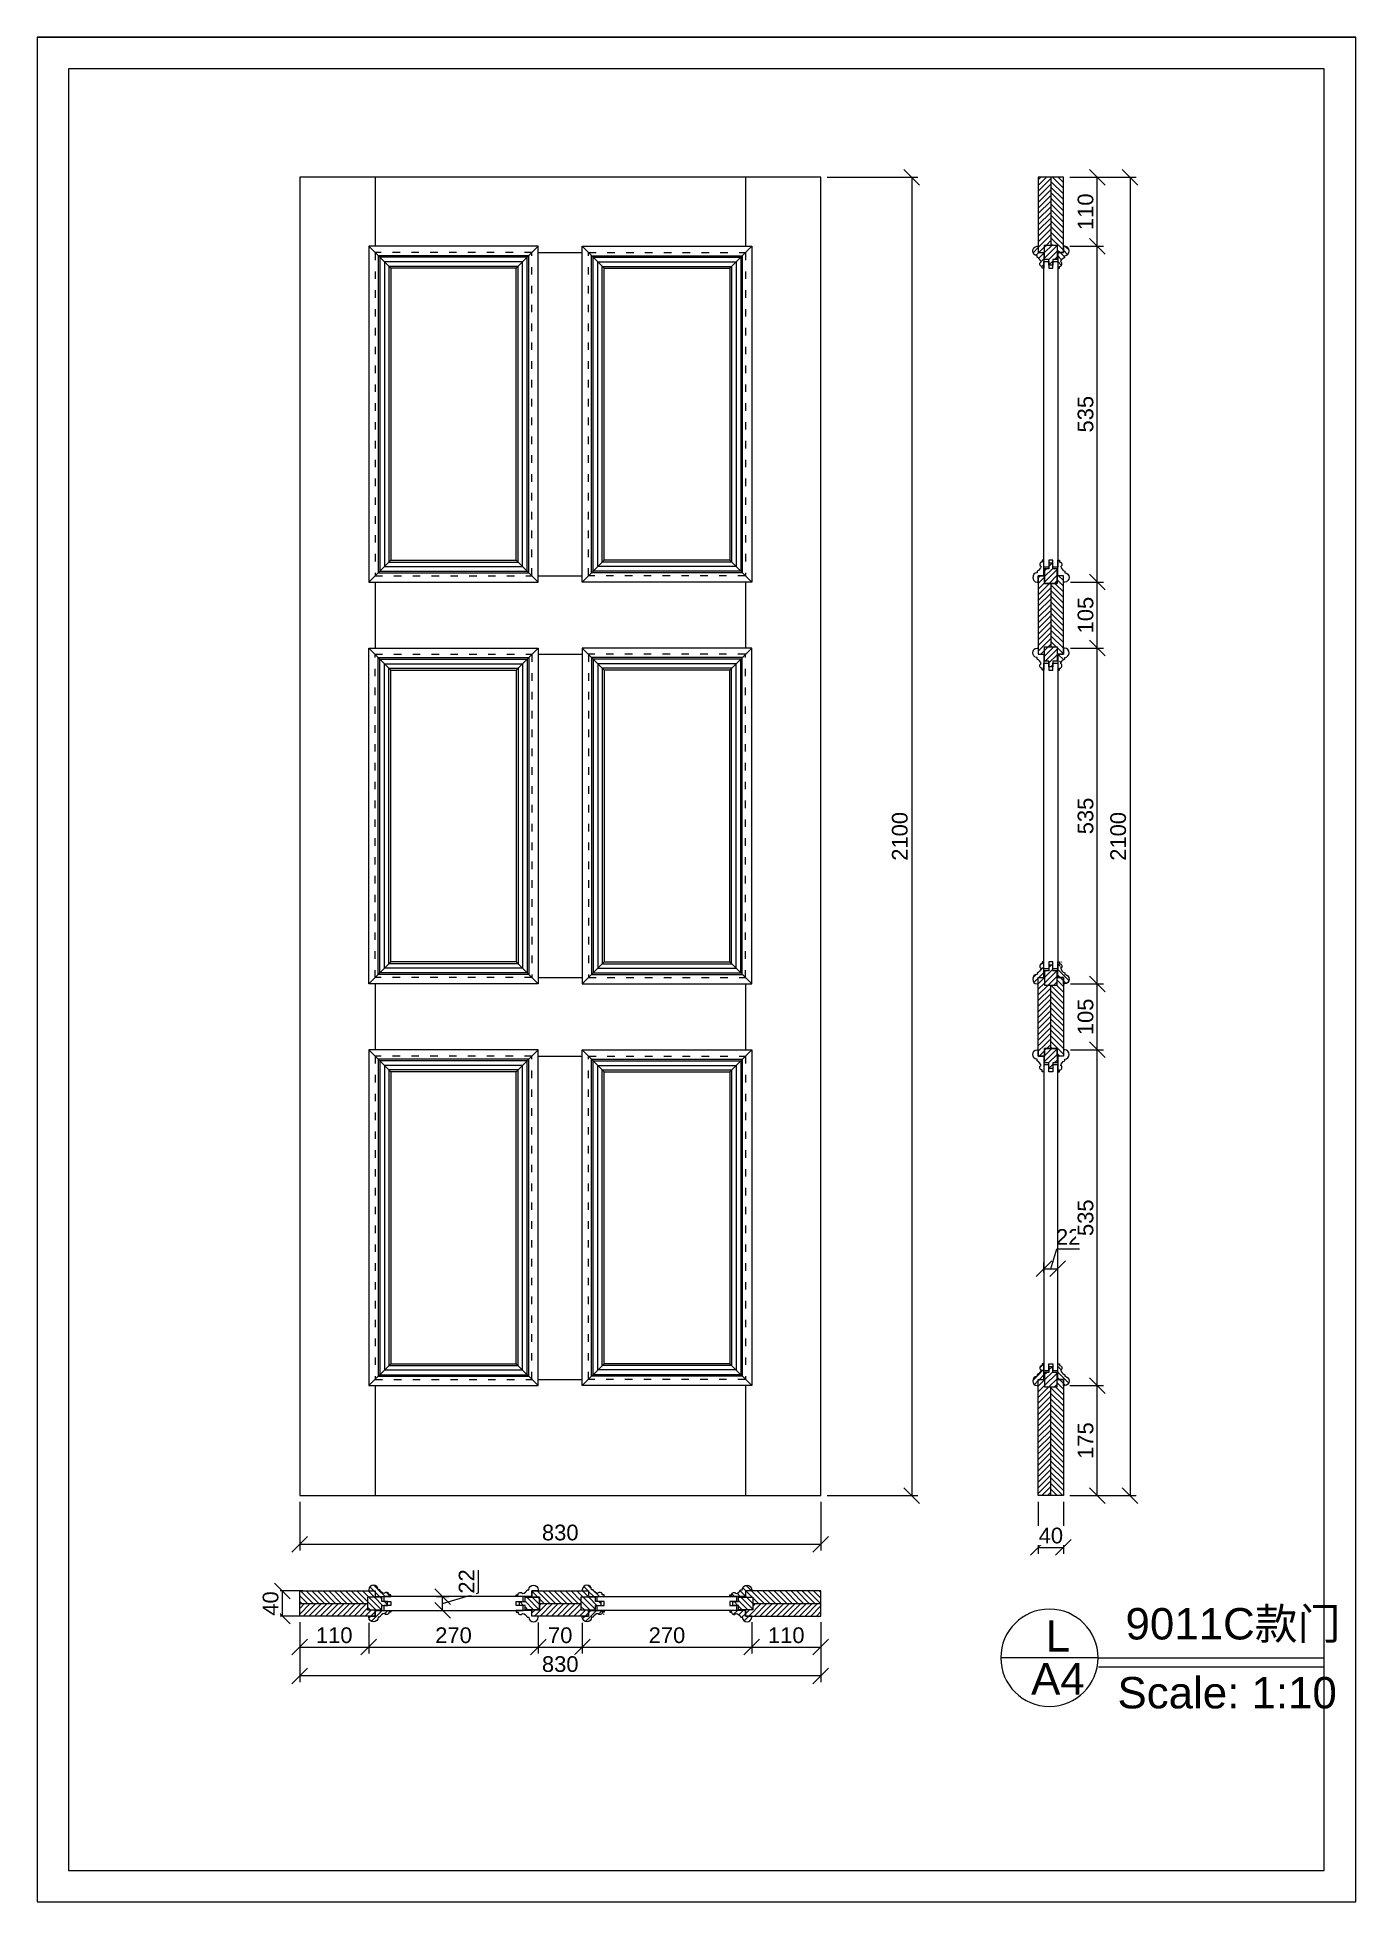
# Model space of a CAD drawing. Header units: millimetres. Extents: x 2290 to 4390, y 482 to 3452.
import ezdxf

# ---------------------------------------------------------------- set-up
doc = ezdxf.new("R2010")
doc.units = ezdxf.units.MM
doc.linetypes.add('ACAD_ISO03W100', pattern=[30, 12, -18])
for name, color, linetype, lineweight in [('图框', 7, 'Continuous', 13), ('填充', 8, 'Continuous', 5), ('文字标注', 3, 'Continuous', 9), ('标准家私', 4, 'Continuous', 20), ('标注', 2, 'Continuous', 9)]:
    doc.layers.add(name, color=color, linetype=linetype, lineweight=lineweight)
doc.styles.get("Standard").update_dxf_attribs({"font": 'arial.ttf'})
pattern_1 = [(135, (-449599.367, 1263987.893), (-4.49012806, -4.49012806), [])]
pattern_2 = [(45, (-449599.367, 1263987.893), (-4.49012806, 4.49012806), [])]
pattern_3 = [(225, (-1259125.78, -450812.949), (4.49012806, -4.49012806), [])]
pattern_4 = [(135, (-1259125.78, -450812.949), (-4.49012806, -4.49012806), [])]
pattern_5 = [(225, (-1259125.78, -451112.949), (4.49012806, -4.49012806), [])]
pattern_6 = [(135, (-1259125.78, -451112.949), (-4.49012806, -4.49012806), [])]
pattern_7 = [(225, (-1259125.78, -450847.949), (4.49012806, -4.49012806), [])]

# ---------------------------------------------------------------- blocks, each defined once
blk = doc.blocks.new('A$C24AC4A91')
at = {"layer": '图框'}
blk.add_lwpolyline([(0, 2970), (0, 0), (2100, 0), (2100, 2970)], close=True, dxfattribs=at)
at = {"layer": '图框', "lineweight": 20}
blk.add_lwpolyline([(50, 2920), (50, 50), (2050, 50), (2050, 2920)], close=True, dxfattribs=at)
blk = doc.blocks.new('_Oblique')
at = {"color": 0, "linetype": 'ByBlock', "lineweight": -2}
blk.add_line((-0.5, -0.5), (0.5, 0.5), dxfattribs=at)

msp = doc.modelspace()

# ---------------------------------------------------------------- hatches: boundary and pattern name
at = {"layer": '填充'}
h = msp.add_hatch(dxfattribs=at)
h.set_pattern_fill('ANSI31', color=0, scale=2, angle=180, style=0)
h.set_pattern_definition(pattern_5)
h.paths.add_polyline_path([(3884.6, 3229.5), (3884.6, 3109.5), (3894.6, 3109.5), (3894.6, 3121.5), (3904.6, 3121.5), (3904.6, 3229.5)])
h = msp.add_hatch(dxfattribs=at)
h.set_pattern_fill('ANSI31', color=0, scale=2, angle=90, style=0)
h.set_pattern_definition(pattern_6)
h.paths.add_polyline_path([(3904.6, 3229.5), (3904.6, 3121.5), (3914.6, 3121.5), (3914.6, 3109.5), (3924.6, 3109.5), (3924.6, 3119.5), (3924.6, 3229.5)])
h = msp.add_hatch(dxfattribs=at)
h.set_pattern_fill('ANSI31', color=0, scale=2, angle=180, style=0)
h.set_pattern_definition(pattern_5)
h.paths.add_polyline_path([(3884.6, 3109.5), (3884.6, 3119.5), (3882.6, 3119.5, 0.933333), (3882.6, 3104.5), (3882.6, 3102, -0.236794), (3888.9, 3094.5, 0.788274), (3890.6, 3087.5), (3890.6, 3085, 0.414214), (3891.1, 3084.5), (3893.6, 3084.5), (3893.6, 3109.5)])
h = msp.add_hatch(dxfattribs=at)
h.set_pattern_fill('ANSI31', color=0, scale=2, angle=180, style=0)
h.set_pattern_definition(pattern_5)
h.paths.add_polyline_path([(3914.6, 3121.5), (3914.6, 3098.5), (3907.6, 3098.5), (3907.6, 3089.5), (3901.6, 3089.5), (3901.6, 3098.5), (3894.6, 3098.5), (3894.6, 3121.5)])
h = msp.add_hatch(dxfattribs=at)
h.set_pattern_fill('ANSI31', color=0, scale=2, angle=90, style=0)
h.set_pattern_definition(pattern_6)
h.paths.add_polyline_path([(3915.6, 3109.5), (3915.6, 3084.5), (3918.1, 3084.5, 0.414214), (3918.6, 3085), (3918.6, 3087.5, 0.788274), (3920.3, 3094.5, -0.236794), (3926.6, 3102), (3926.6, 3104.5, 0.933333), (3926.6, 3119.5), (3924.6, 3119.5), (3924.6, 3109.5)])
h = msp.add_hatch(dxfattribs=at)
h.set_pattern_fill('ANSI31', color=0, scale=2, angle=180, style=0)
h.set_pattern_definition(pattern_7)
h.paths.add_polyline_path([(3914.6, 2582.5), (3914.6, 2605.5), (3907.6, 2605.5), (3907.6, 2614.5), (3901.6, 2614.5), (3901.6, 2605.5), (3894.6, 2605.5), (3894.6, 2582.5)])
h = msp.add_hatch(dxfattribs=at)
h.set_pattern_fill('ANSI31', color=0, scale=2, angle=180, style=0)
h.set_pattern_definition(pattern_3)
h.paths.add_polyline_path([(3884.6, 2469.5), (3884.6, 2594.5), (3894.6, 2594.5), (3894.6, 2559.5), (3894.6, 2582.5), (3904.6, 2582.5), (3904.6, 2481.5), (3894.6, 2481.5), (3894.6, 2469.5)])
h = msp.add_hatch(dxfattribs=at)
h.set_pattern_fill('ANSI31', color=0, scale=2, angle=90, style=0)
h.set_pattern_definition(pattern_4)
h.paths.add_polyline_path([(3914.6, 2469.5), (3914.6, 2481.5), (3904.6, 2481.5), (3904.6, 2582.5), (3914.6, 2582.5), (3914.6, 2594.5), (3924.6, 2594.5), (3924.6, 2549.5), (3924.6, 2469.5)])
h = msp.add_hatch(dxfattribs=at)
h.set_pattern_fill('ANSI31', color=0, scale=2, angle=180, style=0)
h.set_pattern_definition(pattern_3)
h.paths.add_polyline_path([(3914.6, 2481.5), (3914.6, 2458.5), (3907.6, 2458.5), (3907.6, 2449.5), (3901.6, 2449.5), (3901.6, 2458.5), (3894.6, 2458.5), (3894.6, 2481.5)])
h = msp.add_hatch(dxfattribs=at)
h.set_pattern_fill('ANSI31', color=0, scale=2, angle=90, style=0)
h.set_pattern_definition(pattern_4)
h.paths.add_polyline_path([(3915.6, 2469.5), (3920, 2452, -0.300366), (3926.6, 2462), (3926.6, 2464.5)])
h = msp.add_hatch(dxfattribs=at)
h.set_pattern_fill('ANSI31', color=0, scale=2, angle=180, style=0)
h.set_pattern_definition(pattern_3)
h.paths.add_polyline_path([(3891.6, 2445), (3891.8, 2447.7, -0.161024), (3891.1, 2445.5, 2.284396)])
h = msp.add_hatch(dxfattribs=at)
h.set_pattern_fill('ANSI31', color=0, scale=2, angle=180, style=0)
h.set_pattern_definition(pattern_3)
h.paths.add_polyline_path([(3882.6, 1962), (3882.6, 1959.5, 1.066947), (3884.6, 1944.6), (3884.6, 1954.5), (3893.6, 1954.5), (3891.6, 1979, 1), (3890.6, 1979), (3890.6, 1976.5, 0.788274), (3888.9, 1969.5, -0.236794)])
h = msp.add_hatch(dxfattribs=at)
h.set_pattern_fill('ANSI31', color=0, scale=2, angle=180, style=0)
h.set_pattern_definition(pattern_3)
h.paths.add_polyline_path([(3914.6, 1942.5), (3914.6, 1965.5), (3907.6, 1965.5), (3907.6, 1974.5), (3901.6, 1974.5), (3901.6, 1965.5), (3894.6, 1965.5), (3894.6, 1942.5)])
h = msp.add_hatch(dxfattribs=at)
h.set_pattern_fill('ANSI31', color=0, scale=2, angle=90, style=0)
h.set_pattern_definition(pattern_4)
h.paths.add_polyline_path([(3926.6, 1944.5), (3924.6, 1944.5), (3924.6, 1954.5), (3915.6, 1954.5), (3915.6, 1979.5), (3922.9, 1979.5, 0.253053), (3920.3, 1969.5, 0.572065), (3920.7, 1975.9, 0.529226), (3927.8, 1959.3, -0.858387)])
h = msp.add_hatch(dxfattribs=at)
h.set_pattern_fill('ANSI31', color=0, scale=2, angle=180, style=0)
h.set_pattern_definition(pattern_3)
h.paths.add_polyline_path([(3884.6, 1954.5), (3884.6, 1829.5), (3894.6, 1829.5), (3894.6, 1864.5), (3894.6, 1841.5), (3904.6, 1841.5), (3904.6, 1942.5), (3894.6, 1942.5), (3894.6, 1954.5)])
h = msp.add_hatch(dxfattribs=at)
h.set_pattern_fill('ANSI31', color=0, scale=2, angle=90, style=0)
h.set_pattern_definition(pattern_4)
h.paths.add_polyline_path([(3914.6, 1954.5), (3914.6, 1942.5), (3904.6, 1942.5), (3904.6, 1841.5), (3914.6, 1841.5), (3914.6, 1829.5), (3924.6, 1829.5), (3924.6, 1874.5), (3924.6, 1954.5)])
h = msp.add_hatch(dxfattribs=at)
h.set_pattern_fill('ANSI31', color=0, scale=2, angle=180, style=0)
h.set_pattern_definition(pattern_7)
h.paths.add_polyline_path([(3914.6, 1841.5), (3914.6, 1818.5), (3907.6, 1818.5), (3907.6, 1809.5), (3901.6, 1809.5), (3901.6, 1818.5), (3894.6, 1818.5), (3894.6, 1841.5)])
h = msp.add_hatch(dxfattribs=at)
h.set_pattern_fill('ANSI31', color=0, scale=2, angle=180, style=0)
h.set_pattern_definition(pattern_5)
h.paths.add_polyline_path([(3884.6, 1314.5), (3884.6, 1304.5), (3882.6, 1304.5, -0.933333), (3882.6, 1319.5), (3882.6, 1322, 0.236794), (3888.9, 1329.5, -0.788274), (3890.6, 1336.5), (3890.6, 1339, -0.414214), (3891.1, 1339.5), (3893.6, 1339.5), (3893.6, 1314.5)])
h = msp.add_hatch(dxfattribs=at)
h.set_pattern_fill('ANSI31', color=0, scale=2, angle=90, style=0)
h.set_pattern_definition(pattern_6)
h.paths.add_polyline_path([(3915.6, 1314.5), (3915.6, 1339.5), (3918.1, 1339.5, -0.414214), (3918.6, 1339), (3918.6, 1336.5, -0.788274), (3920.3, 1329.5, 0.236794), (3926.6, 1322), (3926.6, 1319.5, -0.933333), (3926.6, 1304.5), (3924.6, 1304.5), (3924.6, 1314.5)])
h = msp.add_hatch(dxfattribs=at)
h.set_pattern_fill('ANSI31', color=0, scale=2, angle=180, style=0)
h.set_pattern_definition(pattern_5)
h.paths.add_polyline_path([(3884.6, 1129.5), (3884.6, 1314.5), (3894.6, 1314.5), (3894.6, 1302.5), (3904.6, 1302.5), (3904.6, 1129.5)])
h = msp.add_hatch(dxfattribs=at)
h.set_pattern_fill('ANSI31', color=0, scale=2, angle=180, style=0)
h.set_pattern_definition(pattern_5)
h.paths.add_polyline_path([(3914.6, 1302.5), (3914.6, 1325.5), (3907.6, 1325.5), (3907.6, 1334.5), (3901.6, 1334.5), (3901.6, 1325.5), (3894.6, 1325.5), (3894.6, 1302.5)])
h = msp.add_hatch(dxfattribs=at)
h.set_pattern_fill('ANSI31', color=0, scale=2, angle=90, style=0)
h.set_pattern_definition(pattern_6)
h.paths.add_polyline_path([(3904.6, 1129.5), (3904.6, 1302.5), (3914.6, 1302.5), (3914.6, 1314.5), (3924.6, 1314.5), (3924.6, 1304.5), (3924.6, 1129.5)])
h = msp.add_hatch(dxfattribs=at)
h.set_pattern_fill('ANSI31', color=0, scale=2, angle=90, style=0)
h.set_pattern_definition(pattern_1)
h.paths.add_polyline_path([(2828.1, 977.5), (2818.1, 977.5), (2818.1, 979.5, -0.933333), (2833.1, 979.5), (2835.6, 979.5, 0.236794), (2843, 973.2, -0.788274), (2850.1, 971.5), (2852.6, 971.5, -0.414214), (2853.1, 971), (2853.1, 968.5), (2828.1, 968.5)])
h = msp.add_hatch(dxfattribs=at)
h.set_pattern_fill('ANSI31', color=0, scale=2, angle=90, style=0)
h.set_pattern_definition(pattern_1)
h.paths.add_polyline_path([(3175.6, 979.5), (3173.1, 979.5, 1), (3158.1, 978.5), (3158.1, 977.5), (3168.1, 977.5), (3168.1, 968.5), (3193.1, 968.5), (3193.1, 971, 0.414214), (3192.6, 971.5), (3190.1, 971.5, 0.788274), (3183, 973.2, -0.236794)])
h = msp.add_hatch(dxfattribs=at)
h.set_pattern_fill('ANSI31', color=0, scale=2, angle=90, style=0)
h.set_pattern_definition(pattern_1)
h.paths.add_polyline_path([(3418.1, 977.5), (3428.1, 977.5), (3428.1, 979.5, 0.933333), (3413.1, 979.5), (3410.6, 979.5, -0.236794), (3403.1, 973.2, 0.788274), (3396.1, 971.5), (3393.6, 971.5, 0.414214), (3393.1, 971), (3393.1, 968.5), (3418.1, 968.5)])
h = msp.add_hatch(dxfattribs=at)
h.set_pattern_fill('ANSI31', color=0, scale=2, angle=90, style=0)
h.set_pattern_definition(pattern_1)
h.paths.add_polyline_path([(2708.1, 977.5), (2828.1, 977.5), (2828.1, 967.5), (2816.1, 967.5), (2816.1, 957.5), (2708.1, 957.5)])
h = msp.add_hatch(dxfattribs=at)
h.set_pattern_fill('ANSI31', color=0, scale=2, style=0)
h.set_pattern_definition(pattern_2)
h.paths.add_polyline_path([(2708.1, 957.5), (2816.1, 957.5), (2816.1, 947.5), (2828.1, 947.5), (2828.1, 937.5), (2818.1, 937.5), (2708.1, 937.5)])
h = msp.add_hatch(dxfattribs=at)
h.set_pattern_fill('ANSI31', color=0, scale=2, angle=90, style=0)
h.set_pattern_definition(pattern_1)
h.paths.add_polyline_path([(2816.1, 947.5), (2839.1, 947.5), (2839.1, 954.5), (2848.1, 954.5), (2848.1, 960.5), (2839.1, 960.5), (2839.1, 967.5), (2816.1, 967.5)])
h = msp.add_hatch(dxfattribs=at)
h.set_pattern_fill('ANSI31', color=0, scale=2, angle=90, style=0)
h.set_pattern_definition(pattern_1)
h.paths.add_polyline_path([(3090.1, 947.5), (3067.1, 947.5), (3067.1, 954.5), (3058.1, 954.5), (3058.1, 960.5), (3067.1, 960.5), (3067.1, 967.5), (3090.1, 967.5)])
h = msp.add_hatch(dxfattribs=at)
h.set_pattern_fill('ANSI31', color=0, scale=2, angle=90, style=0)
h.set_pattern_definition(pattern_1)
h.paths.add_polyline_path([(3168.1, 977.5), (3078.1, 977.5), (3078.1, 968.5), (3078.1, 967.5), (3090.1, 967.5), (3090.1, 957.5), (3156.1, 957.5), (3156.1, 967.5), (3168.1, 967.5)])
h = msp.add_hatch(dxfattribs=at)
h.set_pattern_fill('ANSI31', color=0, scale=2, style=0)
h.set_pattern_definition(pattern_2)
h.paths.add_polyline_path([(3168.1, 947.5), (3156.1, 947.5), (3156.1, 957.5), (3090.1, 957.5), (3090.1, 947.5), (3078.1, 947.5), (3078.1, 937.5), (3088.1, 937.5), (3168.1, 937.5)])
h = msp.add_hatch(dxfattribs=at)
h.set_pattern_fill('ANSI31', color=0, scale=2, angle=90, style=0)
h.set_pattern_definition(pattern_1)
h.paths.add_polyline_path([(3156.1, 947.5), (3179.1, 947.5), (3179.1, 954.5), (3188.1, 954.5), (3188.1, 960.5), (3179.1, 960.5), (3179.1, 967.5), (3156.1, 967.5)])
h = msp.add_hatch(dxfattribs=at)
h.set_pattern_fill('ANSI31', color=0, scale=2, angle=90, style=0)
h.set_pattern_definition(pattern_1)
h.paths.add_polyline_path([(3430.1, 947.5), (3407.1, 947.5), (3407.1, 954.5), (3398.1, 954.5), (3398.1, 960.5), (3407.1, 960.5), (3407.1, 967.5), (3430.1, 967.5)])
h = msp.add_hatch(dxfattribs=at)
h.set_pattern_fill('ANSI31', color=0, scale=2, angle=90, style=0)
h.set_pattern_definition(pattern_1)
h.paths.add_polyline_path([(3538.1, 957.5), (3538.1, 977.5), (3418.1, 977.5), (3418.1, 967.5), (3430.1, 967.5), (3430.1, 957.5)])
h = msp.add_hatch(dxfattribs=at)
h.set_pattern_fill('ANSI31', color=0, scale=2, style=0)
h.set_pattern_definition(pattern_2)
h.paths.add_polyline_path([(3538.1, 957.5), (3430.1, 957.5), (3430.1, 947.5), (3418.1, 947.5), (3418.1, 937.5), (3428.1, 937.5), (3538.1, 937.5)])
h = msp.add_hatch(dxfattribs=at)
h.set_pattern_fill('ANSI31', color=0, scale=2, style=0)
h.set_pattern_definition(pattern_2)
h.paths.add_polyline_path([(2828.1, 946.5), (2853.1, 946.5), (2853.1, 944, -0.414214), (2852.6, 943.5), (2850.1, 943.5, -0.788274), (2843, 941.8, 0.236794), (2835.6, 935.5), (2833.1, 935.5, -0.933333), (2818.1, 935.5), (2818.1, 937.5), (2828.1, 937.5)])
h = msp.add_hatch(dxfattribs=at)
h.set_pattern_fill('ANSI31', color=0, scale=2, style=0)
h.set_pattern_definition(pattern_2)
h.paths.add_polyline_path([(3410.6, 935.5), (3413.1, 935.5, 1), (3428.1, 936.5), (3428.1, 937.5), (3418.1, 937.5), (3418.1, 946.5), (3393.1, 946.5), (3393.1, 944, 0.414214), (3393.6, 943.5), (3396.1, 943.5, 0.788274), (3403.1, 941.8, -0.236794)])

# ---------------------------------------------------------------- linework, layer by layer
at = {"layer": '图框', "color": 0}
msp.add_line((2290.1, 3452.4), (4390.1, 3452.4), dxfattribs=at)
at = {"layer": '文字标注', "color": 0}
for p, q in [((3979.7, 871), (3824.8, 871)), ((3979.7, 871), (4340.1, 871)), ((3980.3, 856.6), (4340.1, 856.6))]:
    msp.add_line(p, q, dxfattribs=at)
msp.add_ellipse((3902.3, 871), major_axis=(-54.8, 54.8), ratio=1, start_param=0.785399, end_param=7.068584, dxfattribs=at)
at = {"layer": '标准家私', "color": 0}
for p, q in [((3538.1, 3229.5), (2708.1, 3229.5)), ((2708.1, 3229.5), (2708.1, 1129.5)), ((3538.1, 1129.5), (3538.1, 3229.5)), ((3904.6, 3229.5), (3904.6, 3121.5)), ((2818.1, 3119.5), (2818.1, 2584.5)), ((3088.1, 3119.5), (2818.1, 3119.5)), ((3088.1, 2584.5), (3088.1, 3119.5)), ((3158.1, 2584.5), (3158.1, 3119.5)), ((3158.1, 3119.5), (3428.1, 3119.5)), ((3428.1, 3119.5), (3428.1, 2584.5)), ((2853.1, 3084.5), (2853.1, 2619.5)), ((3053.1, 3084.5), (2853.1, 3084.5)), ((3053.1, 2619.5), (3053.1, 3084.5)), ((3193.1, 2619.5), (3193.1, 3084.5)), ((3193.1, 3084.5), (3393.1, 3084.5)), ((3393.1, 3084.5), (3393.1, 2619.5)), ((2853.1, 2619.5), (3053.1, 2619.5)), ((3393.1, 2619.5), (3193.1, 2619.5)), ((2818.1, 2584.5), (3088.1, 2584.5)), ((3428.1, 2584.5), (3158.1, 2584.5)), ((3904.6, 2582.5), (3904.6, 2481.5)), ((2818.1, 1944.5), (2818.1, 2479.5)), ((2818.1, 2479.5), (3088.1, 2479.5)), ((3088.1, 2479.5), (3088.1, 1944.5)), ((3428.1, 2479.5), (3158.1, 2479.5)), ((3158.1, 2479.5), (3158.1, 1944.5)), ((3428.1, 1944.5), (3428.1, 2479.5)), ((2853.1, 1979.5), (2853.1, 2444.5)), ((2853.1, 2444.5), (3053.1, 2444.5)), ((3053.1, 2444.5), (3053.1, 1979.5)), ((3393.1, 2444.5), (3193.1, 2444.5)), ((3193.1, 2444.5), (3193.1, 1979.5)), ((3393.1, 1979.5), (3393.1, 2444.5)), ((3053.1, 1979.5), (2853.1, 1979.5)), ((3193.1, 1979.5), (3393.1, 1979.5)), ((3088.1, 1944.5), (2818.1, 1944.5)), ((3158.1, 1944.5), (3428.1, 1944.5)), ((3904.6, 1841.5), (3904.6, 1942.5)), ((2853.1, 1804.5), (2818.1, 1839.5)), ((2818.1, 1839.5), (2818.1, 1304.5)), ((3088.1, 1839.5), (2818.1, 1839.5)), ((3088.1, 1304.5), (3088.1, 1839.5)), ((3158.1, 1304.5), (3158.1, 1839.5)), ((3158.1, 1839.5), (3428.1, 1839.5)), ((3393.1, 1804.5), (3428.1, 1839.5)), ((3428.1, 1839.5), (3428.1, 1304.5)), ((2853.1, 1804.5), (2853.1, 1339.5)), ((3053.1, 1804.5), (2853.1, 1804.5)), ((3053.1, 1339.5), (3053.1, 1804.5)), ((3193.1, 1339.5), (3193.1, 1804.5)), ((3193.1, 1804.5), (3393.1, 1804.5)), ((3393.1, 1804.5), (3393.1, 1339.5)), ((2853.1, 1339.5), (3053.1, 1339.5)), ((3393.1, 1339.5), (3193.1, 1339.5)), ((2818.1, 1304.5), (3088.1, 1304.5)), ((3428.1, 1304.5), (3158.1, 1304.5)), ((3904.6, 1129.5), (3904.6, 1302.5)), ((2708.1, 1129.5), (3538.1, 1129.5)), ((2708.1, 957.5), (2816.1, 957.5)), ((3090.1, 957.5), (3156.1, 957.5)), ((3430.1, 957.5), (3538.1, 957.5))]:
    msp.add_line(p, q, dxfattribs=at)
at = {"layer": '标准家私', "color": 0, "lineweight": 5}
for p, q in [((2828.1, 3229.5), (2828.1, 3119.5)), ((3418.1, 3229.5), (3418.1, 3119.5)), ((2853.1, 3084.5), (2818.1, 3119.5)), ((3053.1, 3084.5), (3088.1, 3119.5)), ((3193.1, 3084.5), (3158.1, 3119.5)), ((3393.1, 3084.5), (3428.1, 3119.5)), ((2833.1, 3104.5), (2833.1, 2599.5)), ((3073.1, 3104.5), (2833.1, 3104.5)), ((2835.6, 3102), (2835.6, 2602)), ((3070.6, 3102), (2835.6, 3102)), ((2843, 3094.5), (2843, 2609.5)), ((3063.1, 3094.5), (2843, 3094.5)), ((3063.1, 2609.5), (3063.1, 3094.5)), ((3070.6, 2602), (3070.6, 3102)), ((3073.1, 2599.5), (3073.1, 3104.5)), ((3088.1, 3109.5), (3158.1, 3109.5)), ((3173.1, 2599.5), (3173.1, 3104.5)), ((3173.1, 3104.5), (3413.1, 3104.5)), ((3175.6, 2602), (3175.6, 3102)), ((3175.6, 3102), (3410.6, 3102)), ((3183, 2609.5), (3183, 3094.5)), ((3183, 3094.5), (3403.1, 3094.5)), ((3403.1, 3094.5), (3403.1, 2609.5)), ((3410.6, 3102), (3410.6, 2602)), ((3413.1, 3104.5), (3413.1, 2599.5)), ((2850.1, 3087.5), (2850.1, 2616.5)), ((3056.1, 3087.5), (2850.1, 3087.5)), ((3056.1, 2616.5), (3056.1, 3087.5)), ((3190.1, 2616.5), (3190.1, 3087.5)), ((3190.1, 3087.5), (3396.1, 3087.5)), ((3396.1, 3087.5), (3396.1, 2616.5)), ((2853.1, 2619.5), (2818.1, 2584.5)), ((2850.1, 2616.5), (3056.1, 2616.5)), ((3053.1, 2619.5), (3088.1, 2584.5)), ((3193.1, 2619.5), (3158.1, 2584.5)), ((3396.1, 2616.5), (3190.1, 2616.5)), ((3393.1, 2619.5), (3428.1, 2584.5)), ((2828.1, 2584.5), (2828.1, 2479.5)), ((2833.1, 2599.5), (3073.1, 2599.5)), ((2835.6, 2602), (3070.6, 2602)), ((2843, 2609.5), (3063.1, 2609.5)), ((3088.1, 2594.5), (3158.1, 2594.5)), ((3413.1, 2599.5), (3173.1, 2599.5)), ((3410.6, 2602), (3175.6, 2602)), ((3403.1, 2609.5), (3183, 2609.5)), ((3418.1, 2584.5), (3418.1, 2479.5)), ((2853.1, 2444.5), (2818.1, 2479.5)), ((3053.1, 2444.5), (3088.1, 2479.5)), ((3088.1, 2469.5), (3158.1, 2469.5)), ((3193.1, 2444.5), (3158.1, 2479.5)), ((3393.1, 2444.5), (3428.1, 2479.5)), ((2833.1, 1959.5), (2833.1, 2464.5)), ((2833.1, 2464.5), (3073.1, 2464.5)), ((2835.6, 1962), (2835.6, 2462)), ((2835.6, 2462), (3070.6, 2462)), ((2843, 1969.5), (2843, 2454.5)), ((2843, 2454.5), (3063.1, 2454.5)), ((2850.1, 1976.5), (2850.1, 2447.5)), ((2850.1, 2447.5), (3056.1, 2447.5)), ((3056.1, 2447.5), (3056.1, 1976.5)), ((3063.1, 2454.5), (3063.1, 1969.5)), ((3070.6, 2462), (3070.6, 1962)), ((3073.1, 2464.5), (3073.1, 1959.5)), ((3413.1, 2464.5), (3173.1, 2464.5)), ((3173.1, 2464.5), (3173.1, 1959.5)), ((3410.6, 2462), (3175.6, 2462)), ((3175.6, 2462), (3175.6, 1962)), ((3403.1, 2454.5), (3183, 2454.5)), ((3183, 2454.5), (3183, 1969.5)), ((3396.1, 2447.5), (3190.1, 2447.5)), ((3190.1, 2447.5), (3190.1, 1976.5)), ((3396.1, 1976.5), (3396.1, 2447.5)), ((3403.1, 1969.5), (3403.1, 2454.5)), ((3410.6, 1962), (3410.6, 2462)), ((3413.1, 1959.5), (3413.1, 2464.5)), ((2853.1, 1979.5), (2818.1, 1944.5)), ((3070.6, 1962), (2835.6, 1962)), ((3063.1, 1969.5), (2843, 1969.5)), ((3056.1, 1976.5), (2850.1, 1976.5)), ((3053.1, 1979.5), (3088.1, 1944.5)), ((3193.1, 1979.5), (3158.1, 1944.5)), ((3175.6, 1962), (3410.6, 1962)), ((3183, 1969.5), (3403.1, 1969.5)), ((3190.1, 1976.5), (3396.1, 1976.5)), ((3393.1, 1979.5), (3428.1, 1944.5)), ((2828.1, 1944.5), (2828.1, 1839.5)), ((3073.1, 1959.5), (2833.1, 1959.5)), ((3088.1, 1954.5), (3158.1, 1954.5)), ((3173.1, 1959.5), (3413.1, 1959.5)), ((3418.1, 1944.5), (3418.1, 1839.5)), ((2833.1, 1824.5), (2833.1, 1319.5)), ((3073.1, 1824.5), (2833.1, 1824.5)), ((2835.6, 1822), (2835.6, 1322)), ((3070.6, 1822), (2835.6, 1822)), ((2843, 1814.5), (2843, 1329.5)), ((3063.1, 1814.5), (2843, 1814.5)), ((3053.1, 1804.5), (3088.1, 1839.5)), ((3063.1, 1329.5), (3063.1, 1814.5)), ((3070.6, 1322), (3070.6, 1822)), ((3073.1, 1319.5), (3073.1, 1824.5)), ((3088.1, 1829.5), (3158.1, 1829.5)), ((3193.1, 1804.5), (3158.1, 1839.5)), ((3173.1, 1319.5), (3173.1, 1824.5)), ((3173.1, 1824.5), (3413.1, 1824.5)), ((3175.6, 1322), (3175.6, 1822)), ((3175.6, 1822), (3410.6, 1822)), ((3183, 1329.5), (3183, 1814.5)), ((3183, 1814.5), (3403.1, 1814.5)), ((3403.1, 1814.5), (3403.1, 1329.5)), ((3410.6, 1822), (3410.6, 1322)), ((3413.1, 1824.5), (3413.1, 1319.5)), ((2850.1, 1807.5), (2850.1, 1336.5)), ((3056.1, 1807.5), (2850.1, 1807.5)), ((3056.1, 1336.5), (3056.1, 1807.5)), ((3190.1, 1336.5), (3190.1, 1807.5)), ((3190.1, 1807.5), (3396.1, 1807.5)), ((3396.1, 1807.5), (3396.1, 1336.5)), ((2853.1, 1339.5), (2818.1, 1304.5)), ((3053.1, 1339.5), (3088.1, 1304.5)), ((3193.1, 1339.5), (3158.1, 1304.5)), ((3393.1, 1339.5), (3428.1, 1304.5)), ((2833.1, 1319.5), (3073.1, 1319.5)), ((2835.6, 1322), (3070.6, 1322)), ((2843, 1329.5), (3063.1, 1329.5)), ((2850.1, 1336.5), (3056.1, 1336.5)), ((3088.1, 1314.5), (3158.1, 1314.5)), ((3413.1, 1319.5), (3173.1, 1319.5)), ((3410.6, 1322), (3175.6, 1322)), ((3403.1, 1329.5), (3183, 1329.5)), ((3396.1, 1336.5), (3190.1, 1336.5)), ((2828.1, 1304.5), (2828.1, 1129.5)), ((3418.1, 1304.5), (3418.1, 1129.5))]:
    msp.add_line(p, q, dxfattribs=at)
at = {"layer": '标准家私', "color": 0, "linetype": 'ACAD_ISO03W100', "lineweight": 5}
for p, q in [((3078.1, 3109.5), (2828.1, 3109.5)), ((2828.1, 3109.5), (2828.1, 2594.5)), ((3078.1, 2594.5), (3078.1, 3109.5)), ((3168.1, 3109.5), (3418.1, 3109.5)), ((3168.1, 2594.5), (3168.1, 3109.5)), ((3418.1, 3109.5), (3418.1, 2594.5)), ((2828.1, 2594.5), (3078.1, 2594.5)), ((3418.1, 2594.5), (3168.1, 2594.5)), ((2828.1, 1954.5), (2828.1, 2469.5)), ((2828.1, 2469.5), (3078.1, 2469.5)), ((3078.1, 2469.5), (3078.1, 1954.5)), ((3418.1, 2469.5), (3168.1, 2469.5)), ((3168.1, 2469.5), (3168.1, 1954.5)), ((3418.1, 1954.5), (3418.1, 2469.5)), ((3078.1, 1954.5), (2828.1, 1954.5)), ((3168.1, 1954.5), (3418.1, 1954.5)), ((3078.1, 1829.5), (2828.1, 1829.5)), ((2828.1, 1829.5), (2828.1, 1314.5)), ((3078.1, 1314.5), (3078.1, 1829.5)), ((3168.1, 1829.5), (3418.1, 1829.5)), ((3168.1, 1314.5), (3168.1, 1829.5)), ((3418.1, 1829.5), (3418.1, 1314.5)), ((2828.1, 1314.5), (3078.1, 1314.5)), ((3418.1, 1314.5), (3168.1, 1314.5))]:
    msp.add_line(p, q, dxfattribs=at)
at = {"layer": '标准家私', "color": 0}
for points in [[(3914.6, 3109.5), (3924.6, 3109.5), (3924.6, 3229.5), (3884.6, 3229.5), (3884.6, 3109.5), (3894.6, 3109.5), (3894.6, 3121.5), (3914.6, 3121.5)], [(3914.6, 3121.5), (3914.6, 3098.5), (3907.6, 3098.5), (3907.6, 3089.5), (3901.6, 3089.5), (3901.6, 3098.5), (3894.6, 3098.5), (3894.6, 3121.5)], [(3907.6, 2608.5), (3907.6, 2619.5), (3901.6, 2619.5), (3901.6, 2608.5), (3893.6, 2608.5), (3893.6, 3095.5), (3901.6, 3095.5), (3901.6, 3084.5), (3907.6, 3084.5), (3907.6, 3095.5), (3915.6, 3095.5), (3915.6, 2608.5)], [(3914.6, 2582.5), (3914.6, 2605.5), (3907.6, 2605.5), (3907.6, 2614.5), (3901.6, 2614.5), (3901.6, 2605.5), (3894.6, 2605.5), (3894.6, 2582.5)], [(3914.6, 2481.5), (3914.6, 2458.5), (3907.6, 2458.5), (3907.6, 2449.5), (3901.6, 2449.5), (3901.6, 2458.5), (3894.6, 2458.5), (3894.6, 2481.5)], [(3907.6, 1968.5), (3907.6, 1979.5), (3901.6, 1979.5), (3901.6, 1968.5), (3893.6, 1968.5), (3893.6, 2455.5), (3901.6, 2455.5), (3901.6, 2444.5), (3907.6, 2444.5), (3907.6, 2455.5), (3915.6, 2455.5), (3915.6, 1968.5)], [(3914.6, 1942.5), (3914.6, 1965.5), (3907.6, 1965.5), (3907.6, 1974.5), (3901.6, 1974.5), (3901.6, 1965.5), (3894.6, 1965.5), (3894.6, 1942.5)], [(3914.6, 1841.5), (3914.6, 1818.5), (3907.6, 1818.5), (3907.6, 1809.5), (3901.6, 1809.5), (3901.6, 1818.5), (3894.6, 1818.5), (3894.6, 1841.5)], [(3914.6, 1314.5), (3924.6, 1314.5), (3924.6, 1129.5), (3884.6, 1129.5), (3884.6, 1314.5), (3894.6, 1314.5), (3894.6, 1302.5), (3914.6, 1302.5)], [(3914.6, 1302.5), (3914.6, 1325.5), (3907.6, 1325.5), (3907.6, 1334.5), (3901.6, 1334.5), (3901.6, 1325.5), (3894.6, 1325.5), (3894.6, 1302.5)], [(2828.1, 947.5), (2828.1, 937.5), (2708.1, 937.5), (2708.1, 977.5), (2828.1, 977.5), (2828.1, 967.5), (2816.1, 967.5), (2816.1, 947.5)], [(2816.1, 947.5), (2839.1, 947.5), (2839.1, 954.5), (2848.1, 954.5), (2848.1, 960.5), (2839.1, 960.5), (2839.1, 967.5), (2816.1, 967.5)], [(3090.1, 947.5), (3067.1, 947.5), (3067.1, 954.5), (3058.1, 954.5), (3058.1, 960.5), (3067.1, 960.5), (3067.1, 967.5), (3090.1, 967.5)], [(3156.1, 947.5), (3179.1, 947.5), (3179.1, 954.5), (3188.1, 954.5), (3188.1, 960.5), (3179.1, 960.5), (3179.1, 967.5), (3156.1, 967.5)], [(3182.1, 954.5), (3193.1, 954.5), (3193.1, 960.5), (3182.1, 960.5), (3182.1, 968.5), (3404.1, 968.5), (3404.1, 960.5), (3393.1, 960.5), (3393.1, 954.5), (3404.1, 954.5), (3404.1, 946.5), (3182.1, 946.5)], [(3430.1, 947.5), (3407.1, 947.5), (3407.1, 954.5), (3398.1, 954.5), (3398.1, 960.5), (3407.1, 960.5), (3407.1, 967.5), (3430.1, 967.5)], [(3418.1, 947.5), (3418.1, 937.5), (3538.1, 937.5), (3538.1, 977.5), (3418.1, 977.5), (3418.1, 967.5), (3430.1, 967.5), (3430.1, 947.5)]]:
    msp.add_lwpolyline(points, close=True, dxfattribs=at)
for points in [[(3893.6, 3109.5), (3893.6, 3084.5), (3891.1, 3084.5, -0.414214), (3890.6, 3085), (3890.6, 3087.5, -0.788274), (3888.9, 3094.5, 0.236794), (3882.6, 3102), (3882.6, 3104.5, -0.933333), (3882.6, 3119.5), (3884.6, 3119.5), (3884.6, 3109.5)], [(3915.6, 3109.5), (3915.6, 3084.5), (3918.1, 3084.5, 0.414214), (3918.6, 3085), (3918.6, 3087.5, 0.788274), (3920.3, 3094.5, -0.236794), (3926.6, 3102), (3926.6, 3104.5, 0.933333), (3926.6, 3119.5), (3924.6, 3119.5), (3924.6, 3109.5)], [(3893.6, 2594.5), (3893.6, 2619.5), (3891.1, 2619.5, 0.414214), (3890.6, 2619), (3890.6, 2616.5, 0.788274), (3888.9, 2609.5, -0.236794), (3882.6, 2602), (3882.6, 2599.5, 0.933333), (3882.6, 2584.5), (3884.6, 2584.5), (3884.6, 2594.5)], [(3915.6, 2594.5), (3915.6, 2619.5), (3918.1, 2619.5, -0.414214), (3918.6, 2619), (3918.6, 2616.5, -0.788274), (3920.3, 2609.5, 0.236794), (3926.6, 2602), (3926.6, 2599.5, -0.933333), (3926.6, 2584.5), (3924.6, 2584.5), (3924.6, 2594.5)], [(3893.6, 2469.5), (3893.6, 2444.5), (3891.1, 2444.5, -0.414214), (3890.6, 2445), (3890.6, 2447.5, -0.788274), (3888.9, 2454.5, 0.236794), (3882.6, 2462), (3882.6, 2464.5, -0.933333), (3882.6, 2479.5), (3884.6, 2479.5), (3884.6, 2469.5)], [(3915.6, 2469.5), (3915.6, 2444.5), (3918.1, 2444.5, 0.414214), (3918.6, 2445), (3918.6, 2447.5, 0.788274), (3920.3, 2454.5, -0.236794), (3926.6, 2462), (3926.6, 2464.5, 0.933333), (3926.6, 2479.5), (3924.6, 2479.5), (3924.6, 2469.5)], [(3893.6, 1954.5), (3893.6, 1979.5), (3891.1, 1979.5, 0.414214), (3890.6, 1979), (3890.6, 1976.5, 0.788274), (3888.9, 1969.5, -0.236794), (3882.6, 1962), (3882.6, 1959.5, 0.933333), (3882.6, 1944.5), (3884.6, 1944.5), (3884.6, 1954.5)], [(3915.6, 1954.5), (3915.6, 1979.5), (3918.1, 1979.5, -0.414214), (3918.6, 1979), (3918.6, 1976.5, -0.788274), (3920.3, 1969.5, 0.236794), (3926.6, 1962), (3926.6, 1959.5, -0.933333), (3926.6, 1944.5), (3924.6, 1944.5), (3924.6, 1954.5)], [(3893.6, 1829.5), (3893.6, 1804.5), (3891.1, 1804.5, -0.414214), (3890.6, 1805), (3890.6, 1807.5, -0.788274), (3888.9, 1814.5, 0.236794), (3882.6, 1822), (3882.6, 1824.5, -0.933333), (3882.6, 1839.5), (3884.6, 1839.5), (3884.6, 1829.5)], [(3915.6, 1829.5), (3915.6, 1804.5), (3918.1, 1804.5, 0.414214), (3918.6, 1805), (3918.6, 1807.5, 0.788274), (3920.3, 1814.5, -0.236794), (3926.6, 1822), (3926.6, 1824.5, 0.933333), (3926.6, 1839.5), (3924.6, 1839.5), (3924.6, 1829.5)], [(3893.6, 1314.5), (3893.6, 1339.5), (3891.1, 1339.5, 0.414214), (3890.6, 1339), (3890.6, 1336.5, 0.788274), (3888.9, 1329.5, -0.236794), (3882.6, 1322), (3882.6, 1319.5, 0.933333), (3882.6, 1304.5), (3884.6, 1304.5), (3884.6, 1314.5)], [(3915.6, 1314.5), (3915.6, 1339.5), (3918.1, 1339.5, -0.414214), (3918.6, 1339), (3918.6, 1336.5, -0.788274), (3920.3, 1329.5, 0.236794), (3926.6, 1322), (3926.6, 1319.5, -0.933333), (3926.6, 1304.5), (3924.6, 1304.5), (3924.6, 1314.5)], [(2828.1, 968.5), (2853.1, 968.5), (2853.1, 971, 0.414214), (2852.6, 971.5), (2850.1, 971.5, 0.788274), (2843, 973.2, -0.236794), (2835.6, 979.5), (2833.1, 979.5, 0.933333), (2818.1, 979.5), (2818.1, 977.5), (2828.1, 977.5)], [(3078.1, 968.5), (3053.1, 968.5), (3053.1, 971, -0.414214), (3053.6, 971.5), (3056.1, 971.5, -0.788274), (3063.1, 973.2, 0.236794), (3070.6, 979.5), (3073.1, 979.5, -0.933333), (3088.1, 979.5), (3088.1, 977.5), (3078.1, 977.5)], [(3168.1, 968.5), (3193.1, 968.5), (3193.1, 971, 0.414214), (3192.6, 971.5), (3190.1, 971.5, 0.788274), (3183, 973.2, -0.236794), (3175.6, 979.5), (3173.1, 979.5, 0.933333), (3158.1, 979.5), (3158.1, 977.5), (3168.1, 977.5)], [(3418.1, 968.5), (3393.1, 968.5), (3393.1, 971, -0.414214), (3393.6, 971.5), (3396.1, 971.5, -0.788274), (3403.1, 973.2, 0.236794), (3410.6, 979.5), (3413.1, 979.5, -0.933333), (3428.1, 979.5), (3428.1, 977.5), (3418.1, 977.5)], [(2828.1, 946.5), (2853.1, 946.5), (2853.1, 944, -0.414214), (2852.6, 943.5), (2850.1, 943.5, -0.788274), (2843, 941.8, 0.236794), (2835.6, 935.5), (2833.1, 935.5, -0.933333), (2818.1, 935.5), (2818.1, 937.5), (2828.1, 937.5)], [(3418.1, 946.5), (3393.1, 946.5), (3393.1, 944, 0.414214), (3393.6, 943.5), (3396.1, 943.5, 0.788274), (3403.1, 941.8, -0.236794), (3410.6, 935.5), (3413.1, 935.5, 0.933333), (3428.1, 935.5), (3428.1, 937.5), (3418.1, 937.5)]]:
    msp.add_lwpolyline(points, format="xyb", close=True, dxfattribs=at)
for points in [[(3894.6, 2469.5), (3894.6, 2481.5), (3914.6, 2481.5), (3914.6, 2469.5), (3924.6, 2469.5), (3924.6, 2594.5), (3914.6, 2594.5), (3914.6, 2582.5), (3894.6, 2582.5), (3894.6, 2594.5), (3884.6, 2594.5), (3884.6, 2469.5), (3894.6, 2469.5)], [(3894.6, 1954.5), (3894.6, 1942.5), (3914.6, 1942.5), (3914.6, 1954.5), (3924.6, 1954.5), (3924.6, 1829.5), (3914.6, 1829.5), (3914.6, 1841.5), (3894.6, 1841.5), (3894.6, 1829.5), (3884.6, 1829.5), (3884.6, 1954.5), (3894.6, 1954.5)], [(3168.1, 967.5), (3156.1, 967.5), (3156.1, 947.5), (3168.1, 947.5), (3168.1, 937.5), (3078.1, 937.5), (3078.1, 947.5), (3090.1, 947.5), (3090.1, 967.5), (3078.1, 967.5), (3078.1, 977.5), (3168.1, 977.5), (3168.1, 967.5)]]:
    msp.add_lwpolyline(points, dxfattribs=at)
at = {"layer": '标注', "color": 0}
for p, q in [((3548.1, 3229.5), (3692.9, 3229.5)), ((3682.9, 3229.5), (3682.9, 1129.5)), ((3934.6, 3229.5), (3988.6, 3229.5)), ((3934.6, 3229.5), (4040.7, 3229.5)), ((3978.6, 3119.5), (3978.6, 3229.5)), ((4030.7, 3229.5), (4030.7, 1129.5)), ((3934.6, 3119.5), (3988.6, 3119.5)), ((3934.6, 3119.5), (3988.6, 3119.5)), ((3978.6, 2584.5), (3978.6, 3119.5)), ((3935.6, 2584.5), (3988.6, 2584.5)), ((3935.6, 2584.5), (3988.6, 2584.5)), ((3978.6, 2479.5), (3978.6, 2584.5)), ((3935.6, 2479.5), (3988.6, 2479.5)), ((3935.6, 2479.5), (3988.6, 2479.5)), ((3978.6, 1944.5), (3978.6, 2479.5)), ((3935.6, 1944.5), (3988.6, 1944.5)), ((3935.6, 1944.5), (3988.6, 1944.5)), ((3978.6, 1839.5), (3978.6, 1944.5)), ((3935.6, 1839.5), (3988.6, 1839.5)), ((3935.6, 1839.5), (3988.6, 1839.5)), ((3978.6, 1304.5), (3978.6, 1839.5)), ((3904.6, 1490.8), (3914.2, 1522.7)), ((3914.2, 1522.7), (3950.3, 1522.7)), ((3893.6, 1484.5), (3893.6, 1500.8)), ((3893.6, 1490.8), (3915.6, 1490.8)), ((3915.6, 1484.5), (3915.6, 1500.8)), ((3934.6, 1304.5), (3988.6, 1304.5)), ((3934.6, 1304.5), (3988.6, 1304.5)), ((3978.6, 1129.5), (3978.6, 1304.5)), ((3548.1, 1129.5), (3692.9, 1129.5)), ((3934.6, 1129.5), (3988.6, 1129.5)), ((3934.6, 1129.5), (4040.7, 1129.5)), ((2708.1, 1119.5), (2708.1, 1041.7)), ((3538.1, 1119.5), (3538.1, 1041.7)), ((3884.6, 1119.5), (3884.6, 1036.8)), ((3924.6, 1119.5), (3924.6, 1036.8)), ((3538.1, 1051.7), (2708.1, 1051.7)), ((3884.6, 1046.8), (3924.6, 1046.8)), ((2992.7, 974.6), (2992.7, 1010.7)), ((2713.1, 977.5), (2670.6, 977.5)), ((2680.6, 937.5), (2680.6, 977.5)), ((2926.1, 968.5), (2945.8, 968.5)), ((2935.8, 957.5), (2992.7, 974.6)), ((2935.8, 946.5), (2935.8, 968.5)), ((2713.1, 937.5), (2670.6, 937.5)), ((2708.1, 927.5), (2708.1, 878)), ((2708.1, 927.5), (2708.1, 832)), ((2818.1, 926.5), (2818.1, 878)), ((2818.1, 926.5), (2818.1, 878)), ((2926.1, 946.5), (2945.8, 946.5)), ((3088.1, 927), (3088.1, 878)), ((3088.1, 927), (3088.1, 878)), ((3158.1, 926.5), (3158.1, 878)), ((3428.1, 927.5), (3428.1, 878)), ((3428.1, 927.5), (3428.1, 878)), ((3538.1, 927.5), (3538.1, 878)), ((3538.1, 927.5), (3538.1, 832)), ((2708.1, 888), (2818.1, 888)), ((2818.1, 888), (3088.1, 888)), ((3088.1, 888), (3158.1, 888)), ((3428.1, 888), (3538.1, 888)), ((3538.1, 842), (2708.1, 842))]:
    msp.add_line(p, q, dxfattribs=at)

# ---------------------------------------------------------------- block references
at = {"layer": '标准家私', "color": 0}
msp.add_blockref('A$C24AC4A91', (2290.1, 482.4), dxfattribs=at)
at = {"layer": '标注', "color": 0, "xscale": 25, "yscale": 25, "zscale": 25}
for p, rotation in [((3682.9, 3229.5), 90), ((3978.6, 3229.5), 90), ((4030.7, 3229.5), 90), ((3978.6, 3119.5), 90), ((3978.6, 3119.5), 270), ((3978.6, 2584.5), 90), ((3978.6, 2479.5), 90), ((3978.6, 2479.5), 270), ((3978.6, 1944.5), 90), ((3978.6, 1839.5), 90), ((3978.6, 1839.5), 270), ((3893.6, 1490.8), 180), ((3978.6, 1304.5), 90), ((3978.6, 1304.5), 270), ((3682.9, 1129.5), 270), ((3978.6, 1129.5), 270), ((4030.7, 1129.5), 270), ((2708.1, 1051.7), 180), ((3884.6, 1046.8), 180), ((2680.6, 977.5), 90), ((2680.6, 937.5), 270), ((2708.1, 888), 180), ((3088.1, 888), 180), ((3428.1, 888), 180), ((2708.1, 842), 180)]:
    msp.add_blockref('_Oblique', p, dxfattribs=dict(at, rotation=rotation))
for p in [(3915.6, 1490.8), (3538.1, 1051.7), (3924.6, 1046.8), (2818.1, 888), (3088.1, 888), (3158.1, 888), (3428.1, 888), (3538.1, 888), (3538.1, 842)]:
    msp.add_blockref('_Oblique', p, dxfattribs=at)

# ---------------------------------------------------------------- texts
at = {"layer": '文字标注', "color": 0, "char_height": 50, "attachment_point": 1}
for s, insert in [('9011C款门', (4023.5, 950.2)), ('L', (3896.2, 930.8)), ('A4', (3873.1, 862.5)), ('Scale: 1:10', (4010.7, 840.4))]:
    msp.add_mtext(s, dxfattribs=dict(at, insert=insert))

# ---------------------------------------------------------------- next in the draw order: texts
at = {"layer": '标注', "color": 0, "char_height": 25, "attachment_point": 5, "rotation": 90, "bg_fill": 3, "box_fill_scale": 1.1, "bg_fill_color": 256, "bg_fill_true_color": 13158600, "bg_fill_transparency": 0}
for s, insert in [('110', (3959.9, 3174.5)), ('535', (3959.9, 2852)), ('105', (3959.9, 2532)), ('535', (3959.9, 2212)), ('2100', (3664.1, 2179.5)), ('2100', (4011.9, 2179.5)), ('105', (3959.9, 1892)), ('175', (3959.9, 1217)), ('22', (2973.9, 992.6)), ('40', (2661.8, 957.5))]:
    msp.add_mtext(s, dxfattribs=dict(at, insert=insert))
at = {"layer": '标注', "color": 0, "char_height": 25, "attachment_point": 5, "bg_fill": 3, "box_fill_scale": 1.1, "bg_fill_color": 256, "bg_fill_true_color": 13158600, "bg_fill_transparency": 0}
for s, insert in [('22', (3932.2, 1541.4)), ('830', (3123.1, 1070.4)), ('40', (3904.6, 1065.6)), ('110', (2763.1, 906.8)), ('70', (3123.1, 906.8)), ('110', (3483.1, 906.8))]:
    msp.add_mtext(s, dxfattribs=dict(at, insert=insert))

# ---------------------------------------------------------------- next in the draw order: hatches: boundary and pattern name
at = {"layer": '填充'}
h = msp.add_hatch(dxfattribs=at)
h.set_pattern_fill('ANSI31', color=0, scale=2, style=0)
h.set_pattern_definition(pattern_2)
h.paths.add_polyline_path([(3158.1, 935.5), (3158.1, 937.5), (3168.1, 937.5), (3168.1, 946.5), (3193.1, 946.5), (3193.1, 939.2, 0.253053), (3183, 941.8, 0.572065), (3189.4, 941.4, 0.529226), (3172.9, 934.3, -0.858387)])

# ---------------------------------------------------------------- next in the draw order: linework, layer by layer
at = {"layer": '标准家私', "color": 0}
for points in [[(3907.6, 1815.5), (3907.6, 1804.5), (3901.6, 1804.5), (3901.6, 1815.5), (3893.6, 1815.5), (3893.6, 1328.5), (3901.6, 1328.5), (3901.6, 1339.5), (3907.6, 1339.5), (3907.6, 1328.5), (3915.6, 1328.5), (3915.6, 1815.5)], [(3064.1, 954.5), (3053.1, 954.5), (3053.1, 960.5), (3064.1, 960.5), (3064.1, 968.5), (2842.1, 968.5), (2842.1, 960.5), (2853.1, 960.5), (2853.1, 954.5), (2842.1, 954.5), (2842.1, 946.5), (3064.1, 946.5)]]:
    msp.add_lwpolyline(points, close=True, dxfattribs=at)
for points in [[(3078.1, 946.5), (3053.1, 946.5), (3053.1, 944, 0.414214), (3053.6, 943.5), (3056.1, 943.5, 0.788274), (3063.1, 941.8, -0.236794), (3070.6, 935.5), (3073.1, 935.5, 0.933333), (3088.1, 935.5), (3088.1, 937.5), (3078.1, 937.5)], [(3168.1, 946.5), (3193.1, 946.5), (3193.1, 944, -0.414214), (3192.6, 943.5), (3190.1, 943.5, -0.788274), (3183, 941.8, 0.236794), (3175.6, 935.5), (3173.1, 935.5, -0.933333), (3158.1, 935.5), (3158.1, 937.5), (3168.1, 937.5)]]:
    msp.add_lwpolyline(points, format="xyb", close=True, dxfattribs=at)
at = {"layer": '标注', "color": 0}
for p, q in [((3158.1, 926.5), (3158.1, 878)), ((3158.1, 888), (3428.1, 888))]:
    msp.add_line(p, q, dxfattribs=at)

# ---------------------------------------------------------------- next in the draw order: block references
at = {"layer": '标注', "color": 0, "xscale": 25, "yscale": 25, "zscale": 25}
for p, rotation in [((3978.6, 2584.5), 270), ((3978.6, 1944.5), 270), ((2935.8, 968.5), 90), ((2935.8, 946.5), 270), ((2818.1, 888), 180), ((3158.1, 888), 180)]:
    msp.add_blockref('_Oblique', p, dxfattribs=dict(at, rotation=rotation))

# ---------------------------------------------------------------- next in the draw order: texts
at = {"layer": '标注', "color": 0, "insert": (3959.9, 1572), "char_height": 25, "attachment_point": 5, "rotation": 90, "bg_fill": 3, "box_fill_scale": 1.1, "bg_fill_color": 256, "bg_fill_true_color": 13158600, "bg_fill_transparency": 0}
msp.add_mtext('535', dxfattribs=at)

# ---------------------------------------------------------------- next in the draw order: texts
at = {"layer": '标注', "color": 0, "char_height": 25, "attachment_point": 5, "bg_fill": 3, "box_fill_scale": 1.1, "bg_fill_color": 256, "bg_fill_true_color": 13158600, "bg_fill_transparency": 0}
for s, insert in [('270', (2953.1, 906.8)), ('270', (3293.1, 906.8)), ('830', (3123.1, 860.8))]:
    msp.add_mtext(s, dxfattribs=dict(at, insert=insert))

doc.saveas('drawing.dxf')
